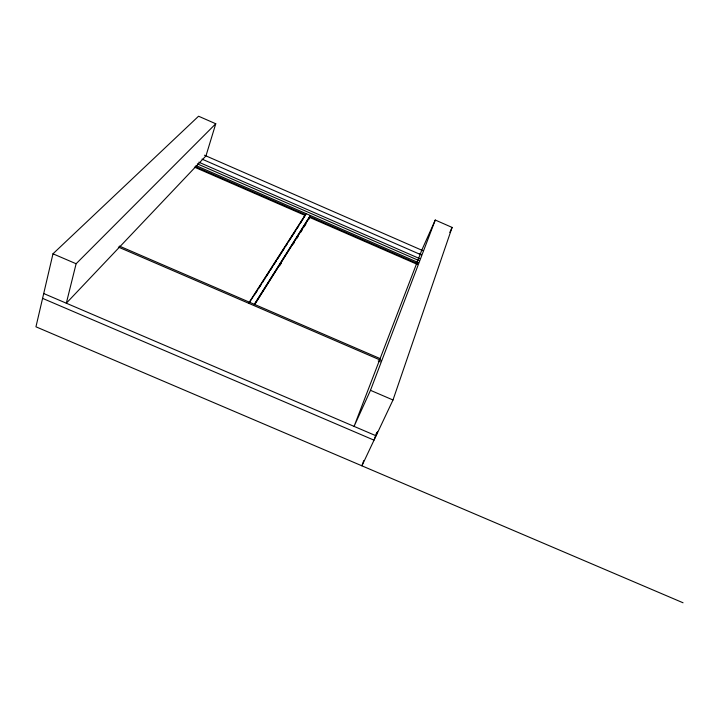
<?xml version="1.0" encoding="UTF-8"?>
<svg xmlns="http://www.w3.org/2000/svg" width="719" height="719" viewBox="0 0 719 719"><rect width="100%" height="100%" fill="white"/><g stroke="black" fill="none" stroke-linecap="round" stroke-linejoin="round"><path stroke-width="1.08" d="M215.763 123.758L76.115 263.747L66.319 303.202L205.967 155.87L215.763 123.758L198.57 116.217L52.981 253.807L35.95 326.803L683.05 602.783M363.76 460.6L361.909 465.822L392.996 399.989L452.107 227.42L435.265 220.032L421.765 250.185L354.072 426.385L370.483 390.318L435.265 220.032M374.392 439.111L376.612 432.766M377.556 431.58L376.082 435.804L43.715 293.532M300.524 223.088L306.069 213.615L249.313 302.151M308.873 219.295L310.311 215.457L254.301 304.299M449.806 232.417L452.107 227.42M279.619 265.841L281.408 262.992M293.352 243.993L294.538 242.096M296.929 238.295L298.124 236.389M300.515 232.597L302.304 229.747M304.092 226.898L305.89 224.049M254.436 304.64L309.88 216.617L417.676 263.657M254.724 304.55L309.592 217.381L417.344 264.394M248.846 303.436L263.352 280.796M264.556 278.909L305.647 214.765L195.613 166.754M255.191 293.909L257.007 291.069M258.813 288.238L261.231 284.463M262.444 282.576L264.862 278.801M266.066 276.914L269.095 272.186M270.299 270.299L272.717 266.524M273.93 264.637L276.348 260.853M277.552 258.966L284.203 248.585M285.407 246.698L287.223 243.858M289.038 241.027L295.689 230.637M296.893 228.75L298.709 225.919M42.583 298.367L374.024 440.163M378.221 360.947L380.288 361.837M52.981 253.807L76.115 263.747M370.483 390.318L392.996 399.989M119.39 246.087L380.495 358.754M118.329 247.048L381.052 360.399M204.448 155.214L422.943 250.697M419.159 253.465L421.217 254.364M202.012 159.106L421.46 254.966M198.821 162.197L419.725 258.651M197.365 163.86L418.988 260.602M195.972 165.559L418.17 262.534M194.346 167.096L305.359 215.529"/></g></svg>
